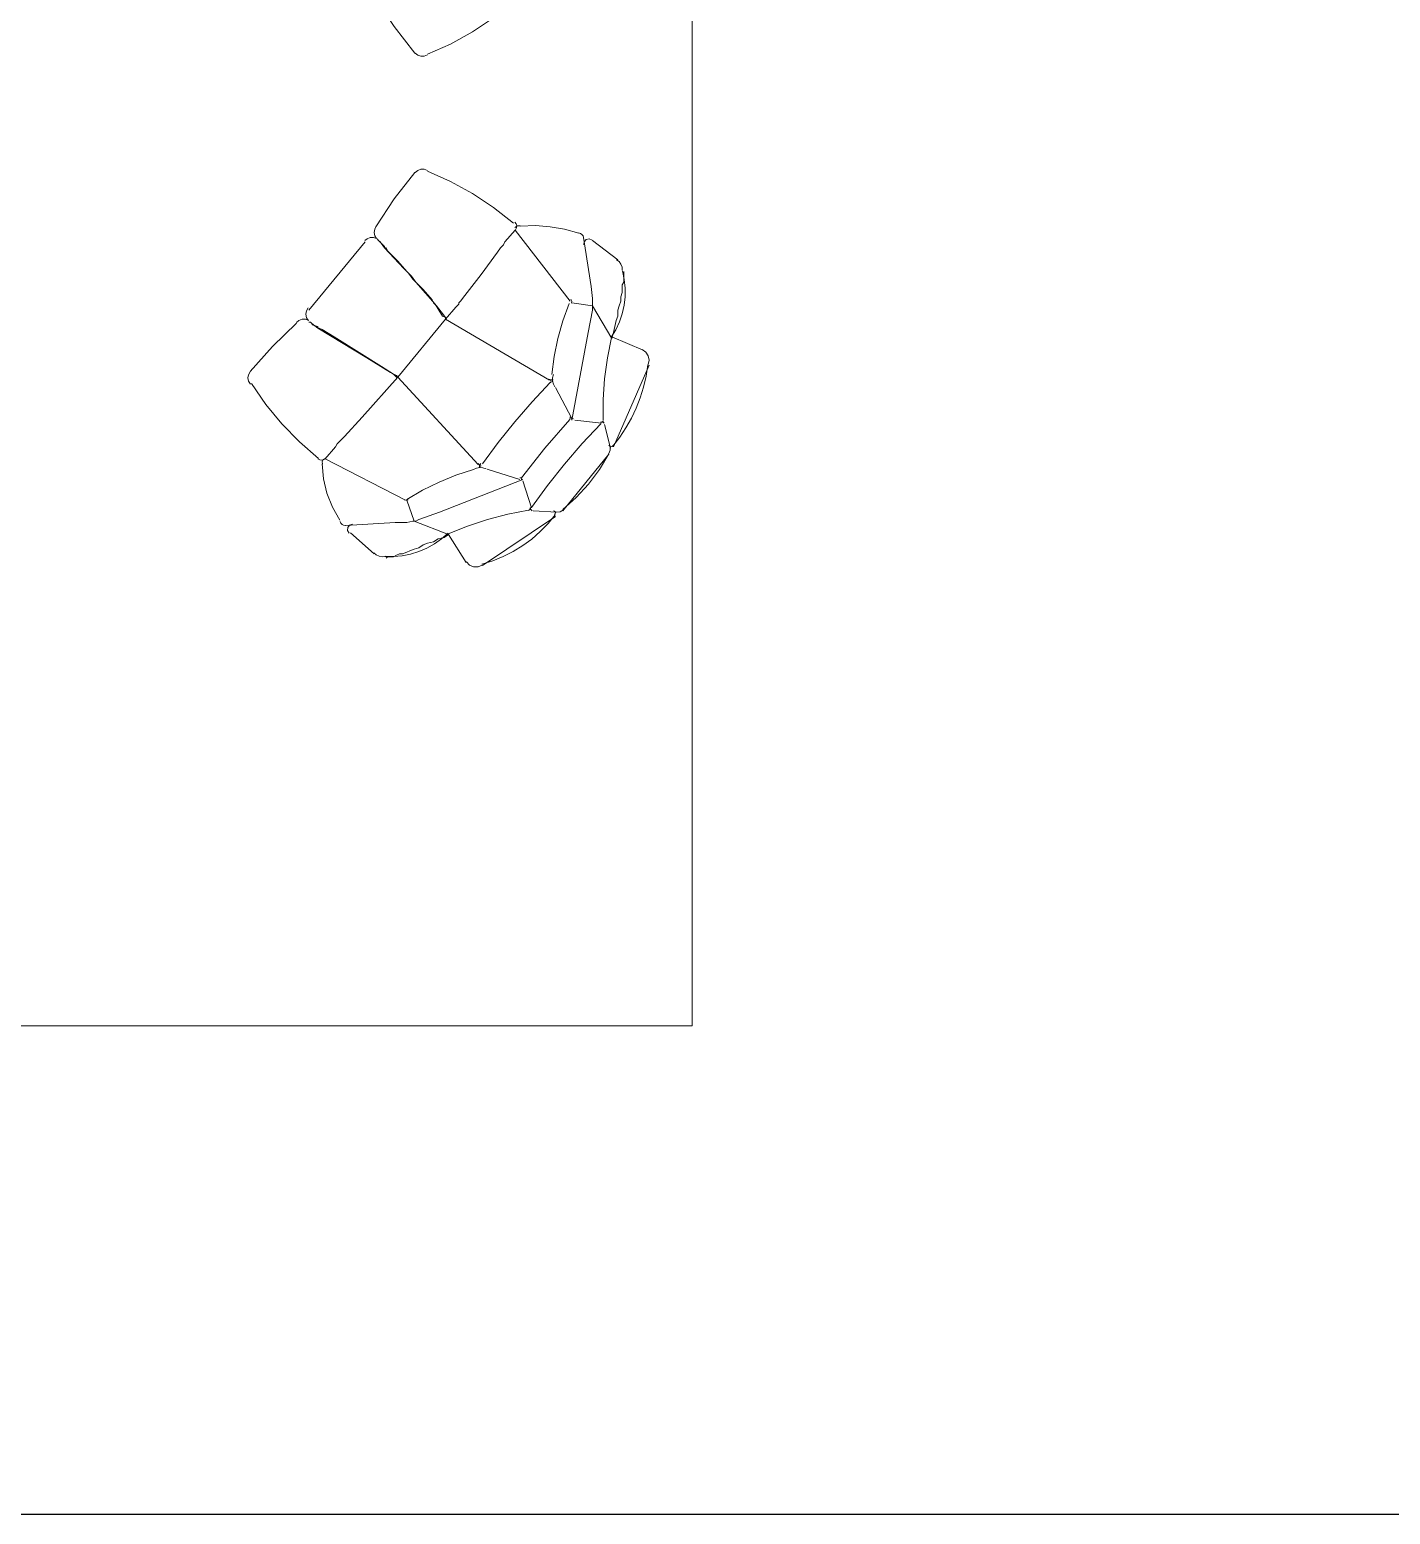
# Model space of a CAD drawing. Extents: x 185064 to 343242, y -369192 to -264966.
# Drawn here: x 266376 to 269558, y -295675 to -292202 of the extents above; entities that cross this region are included whole.
import ezdxf

# ---------------------------------------------------------------- set-up
doc = ezdxf.new("R2010")
doc.units = 0

# ---------------------------------------------------------------- blocks, each defined once
blk = doc.blocks.new('awertawer')
at = {"color": 8, "lineweight": 0}
blk.add_lwpolyline([(250105.4, -310704.4), (254393.8, -310704.4), (254393.8, -313852.9), (250105.4, -313852.9)], close=True, dxfattribs=at)
at = {"color": 3, "lineweight": 0}
for points in [[(253721.2, -311668.3), (253760.8, -311727.5), (253804.5, -311783.8)], [(253831.1, -311786.4), (253880.1, -311764.6), (253927.1, -311738.8), (253971.8, -311709.2), (254014, -311676)], [(253805.2, -311783.7), (253810.8, -311788.2), (253817.4, -311790.5), (253824.4, -311790.4), (253831.1, -311787.9)], [(253804.4, -312037.8), (253760.8, -312094), (253721.2, -312153.2)], [(253831.1, -312033.6), (253824.4, -312031.1), (253817.4, -312031), (253810.8, -312033.3), (253805.2, -312037.8)], [(254013.9, -312145.5), (253971.8, -312112.2), (253927.1, -312082.7), (253880.1, -312056.9), (253831, -312035)], [(253722.5, -312152.2), (253719.1, -312158.5), (253718, -312165.5), (253719.4, -312172.3), (253723.1, -312178.5)], [(254018.6, -312159.5), (254020.7, -312155.5), (254021.1, -312151.1), (254019.7, -312146.8), (254016.7, -312143.5)], [(254028.6, -312151.1), (254022.4, -312151.3), (254017.3, -312154.9)], [(254153, -312167), (254122.8, -312158.5), (254092, -312153.1), (254060.8, -312150.8), (254029.4, -312151.8)], [(253579.1, -312330.8), (253699.1, -312185.5)], [(253722.8, -312178.4), (253716.3, -312176.2), (253709.7, -312176.3), (253703.4, -312178.6), (253698, -312182.8)], [(254134.9, -312311.8), (254018, -312160.2)], [(254138, -312564.4), (254172.8, -312378.1), (254182.3, -312330.8), (254182.3, -312324.4), (254182.3, -312321.3), (254182.3, -312318.1), (254182.3, -312305.5), (254179.1, -312280.2), (254163.3, -312176)], [(254163.2, -312176.2), (254162, -312172.4), (254159.6, -312169.4), (254156.4, -312167.3), (254152.5, -312166.5)], [(254181.1, -312181.5), (254175.1, -312179.2), (254168.8, -312180.7), (254164.4, -312185.3), (254163.4, -312191.7)], [(254182.3, -312182.3), (254235.9, -312223.4)], [(254221.8, -312388.3), (254231.5, -312372.3), (254239.3, -312355.5), (254245.2, -312338.1), (254249.3, -312320.2), (254251.4, -312302), (254251.6, -312283.6), (254249.7, -312265.2), (254245.9, -312246.9)], [(254223.3, -312390.8), (254226.5, -312378.1), (254229.6, -312365.5), (254232.8, -312352.9), (254235.9, -312343.4), (254235.9, -312330.8), (254239.1, -312321.3), (254242.3, -312311.8), (254242.3, -312302.3), (254245.4, -312292.9), (254245.4, -312286.5), (254245.4, -312277.1), (254248.6, -312270.8), (254248.6, -312264.4), (254248.6, -312258.1), (254248.6, -312251.8), (254248.6, -312248.7)], [(254245.3, -312245.8), (254244.9, -312239), (254242.6, -312232.8), (254238.7, -312227.4), (254233.3, -312223.3)], [(254137.7, -312316), (254137.9, -312311.4), (254136.1, -312307.2)], [(253577.5, -312325.5), (253573.8, -312332.2), (253572.8, -312339.4), (253574.4, -312346.6), (253578.6, -312352.9)], [(254132.4, -312316.6), (254119.1, -312353.3), (254108.6, -312390.9), (254100.9, -312429.1), (254096, -312467.8)], [(254223.3, -312390.8), (254182.3, -312321.3), (254138, -312315)], [(253552.5, -312358.1), (253501.6, -312407.8), (253454.4, -312461)], [(253578.5, -312352.6), (253571.8, -312350), (253564.8, -312350), (253558.1, -312352.3), (253552.5, -312356.8)], [(253768.6, -312472.9), (253869.6, -312349.7)], [(254090.7, -312479.2), (253869.6, -312349.7)], [(254222.3, -312388.5), (254213.7, -312432.2), (254207.9, -312476.4), (254204.8, -312520.8), (254204.6, -312565.4)], [(254289.6, -312416), (254223.3, -312387.6)], [(254300.3, -312445.9), (254302.3, -312436.7), (254300.5, -312427.5), (254295.2, -312419.7), (254287.4, -312414.6)], [(253454.1, -312461.7), (253450.7, -312468), (253449.6, -312474.9), (253451, -312481.8), (253454.7, -312488)], [(254098.9, -312467.6), (254097.2, -312474.4), (254097.2, -312481.2), (254099, -312487.8), (254102.4, -312493.8)], [(254225.3, -312619.9), (254240, -312601), (254253.3, -312581.2), (254265, -312560.4), (254275.2, -312539), (254283.8, -312516.8), (254290.9, -312494.1), (254296.2, -312470.8), (254299.9, -312447.1)], [(254226.5, -312621.3), (254302.3, -312447.6)], [(253457.3, -312486.8), (253487.7, -312531.1), (253521.7, -312572.5), (253559, -312611), (253599.4, -312646.4)], [(253939.1, -312659.2), (253768.6, -312472.9)], [(254092.1, -312484.3), (254053.6, -312525.3), (254016.8, -312567.9), (253981.8, -312611.8), (253948.5, -312657.2)], [(254089.6, -312477.5), (254093.9, -312479.1), (254098.5, -312478.7)], [(254097.3, -312482.4), (254093.3, -312483.7), (254090.1, -312486.3)], [(254093.4, -312481.8), (254093.8, -312480.4), (254092.9, -312479.3)], [(254103.3, -312495), (254138, -312561.3)], [(254133.8, -312563.4), (254080.6, -312623.8), (254031, -312687.2)], [(254133.6, -312562.9), (254134.8, -312560.4), (254134.4, -312557.6)], [(254141.6, -312561.7), (254138.8, -312561.4), (254136.3, -312562.6)], [(254144.4, -312564.4), (254201.2, -312570.8)], [(254199, -312570.7), (254202.6, -312569.7), (254204.3, -312566.5)], [(254200.1, -312572.2), (254160.5, -312614.4), (254122.7, -312658.2), (254086.7, -312703.5), (254052.5, -312750.2)], [(254207.3, -312571.1), (254204, -312567.7), (254199.4, -312569)], [(254207.5, -312573.9), (254220.1, -312624.4)], [(254217.1, -312635.8), (254220, -312628.6), (254219.4, -312620.9)], [(254217.2, -312617.8), (254218.7, -312620.2), (254221.4, -312621.3), (254224.2, -312620.6), (254226.1, -312618.4)], [(253598.4, -312646.8), (253602.3, -312649.1), (253606.7, -312649.7), (253611, -312648.5), (253614.5, -312645.6)], [(253607.5, -312657.4), (253610.3, -312689.1), (253617.5, -312720), (253629.2, -312749.5), (253645, -312777.1)], [(253610.2, -312647.2), (253607.7, -312652.4), (253608.1, -312658.1)], [(253613.8, -312646.5), (253784.4, -312735)], [(253942.2, -312665), (253941.7, -312660.5), (253939.4, -312656.5)], [(253944.8, -312656.9), (253942.8, -312660.5), (253942.3, -312664.7)], [(253942.5, -312661.6), (253943.8, -312662.3), (253945.1, -312661.7)], [(254118.8, -312754.6), (254147.6, -312728.8), (254173.7, -312700.4), (254196.8, -312669.5), (254216.9, -312636.5)], [(254119.1, -312757.1), (254217, -312637.1)], [(254033.8, -312690.8), (253857, -312760.2), (253812.8, -312776), (253806.5, -312779.2), (253803.3, -312779.2), (253800.1, -312779.2), (253787.5, -312782.3), (253762.3, -312782.3), (253658, -312788.7)], [(253929, -312669.6), (253891.9, -312681.6), (253855.8, -312696.2), (253820.8, -312713.4), (253787.2, -312733.2)], [(253955.8, -312668.3), (253949.3, -312666.1), (253942.5, -312665.5), (253935.8, -312666.7), (253929.5, -312669.7)], [(253958, -312668.7), (254027.5, -312690.8)], [(254027.8, -312687.4), (254030.6, -312687.4), (254032.9, -312685.7)], [(254031.6, -312686.4), (254030.9, -312690.6)], [(254033.8, -312693.9), (254052.8, -312750.8)], [(253781.5, -312734), (253786, -312735), (253790.5, -312734)], [(253787.5, -312735), (253803.3, -312779.2), (253875.9, -312807.6)], [(254046, -312756.3), (254002.1, -312764.7), (253958.9, -312775.9), (253916.5, -312789.9), (253875, -312806.6)], [(254046.2, -312756.9), (254049.1, -312754.5), (254049.4, -312750.9)], [(254050.7, -312749.3), (254050, -312754.2), (254054, -312757.1)], [(254106, -312760.1), (254113.7, -312759.3), (254120.3, -312755.1)], [(253645.6, -312779.8), (253647.1, -312783.5), (253649.7, -312786.4), (253653.1, -312788.1), (253657.1, -312788.6)], [(253671.7, -312785.5), (253665.6, -312787.7), (253661.8, -312792.9), (253661.5, -312799.3), (253664.9, -312804.8)], [(253947, -312870.8), (253970, -312863.7), (253992.3, -312854.8), (254013.6, -312844), (254033.9, -312831.5), (254053.1, -312817.4), (254071.1, -312801.7), (254087.8, -312784.5), (254103.1, -312765.8)], [(254103.3, -312769.7), (253948.6, -312873.9)], [(254055.9, -312757.1), (254106.5, -312760.2)], [(254101.2, -312765.7), (254103, -312763.5), (254103.2, -312760.6), (254101.6, -312758.2), (254099, -312757.1)], [(253667.5, -312804.4), (253718, -312848.7)], [(253740.5, -312854.7), (253759.2, -312854.8), (253777.5, -312853), (253795.5, -312849.4), (253813, -312843.9), (253829.8, -312836.7), (253845.9, -312827.8), (253861, -312817.2), (253875, -312805)], [(253875.9, -312807.6), (253866.5, -312813.9), (253853.8, -312817.1), (253844.4, -312823.4), (253831.7, -312826.5), (253822.3, -312829.7), (253812.8, -312836), (253803.3, -312839.2), (253793.8, -312842.3), (253787.5, -312845.5), (253778, -312848.7), (253771.7, -312848.7), (253765.4, -312851.8), (253759.1, -312855), (253752.8, -312855), (253746.5, -312855), (253743.3, -312858.1)], [(253913.8, -312867.6), (253875.9, -312807.6)], [(253717.2, -312846.5), (253722.3, -312851), (253728.3, -312853.9), (253734.9, -312855), (253741.6, -312854.1)], [(253914.4, -312866.1), (253920.9, -312872.9), (253929.5, -312876.6), (253938.9, -312876.6), (253947.6, -312873)]]:
    blk.add_lwpolyline(points, dxfattribs=at)
for points in [[(253740.1, -312198.1), (253781.2, -312242.3), (253790.7, -312251.8), (253800.1, -312264.4), (253822.3, -312286.5), (253841.2, -312308.7), (253844.4, -312315), (253850.7, -312321.3), (253860.1, -312333.9), (253869.6, -312346.5), (253869.6, -312349.7), (253869.6, -312346.5), (253863.3, -312343.4), (253847.5, -312318.1), (253806.5, -312270.8), (253797, -312258.1), (253787.5, -312248.7), (253768.6, -312226.5), (253746.5, -312204.4), (253743.3, -312198.1), (253740.1, -312198.1), (253740.1, -312195), (253733.8, -312188.7), (253727.5, -312182.3), (253724.4, -312179.2), (253727.5, -312182.3), (253730.7, -312185.5)], [(254018, -312160.2), (253995.9, -312185.5), (253992.8, -312191.8), (253989.6, -312195), (253986.5, -312198.1), (253980.1, -312207.6), (253945.4, -312255), (253910.7, -312299.2), (253901.2, -312311.8), (253898, -312315), (253898, -312318.1), (253891.7, -312324.4), (253869.6, -312349.7), (253891.7, -312324.4), (253898, -312318.1), (253898, -312315), (253901.2, -312311.8), (253910.7, -312299.2), (253945.4, -312255), (253980.1, -312207.6), (253986.5, -312198.1), (253989.6, -312195), (253992.8, -312191.8), (253995.9, -312185.5)], [(253598, -312368.7), (253702.3, -312431.8), (253752.8, -312463.4), (253765.4, -312469.7), (253768.6, -312472.9), (253765.4, -312472.9), (253759.1, -312466.5), (253733.8, -312450.8), (253632.8, -312387.6), (253607.5, -312371.8), (253601.2, -312368.7), (253598, -312368.7), (253598, -312365.5), (253588.6, -312362.3), (253582.3, -312356), (253579.1, -312356), (253582.3, -312356), (253585.4, -312359.2)], [(253613.8, -312646.5), (253635.9, -312621.3), (253639.1, -312615), (253642.3, -312611.8), (253645.4, -312608.7), (253654.9, -312599.2), (253692.8, -312558.1), (253768.6, -312472.9), (253692.8, -312558.1), (253654.9, -312599.2), (253645.4, -312608.7), (253642.3, -312611.8), (253639.1, -312615), (253635.9, -312621.3)]]:
    blk.add_lwpolyline(points, close=True, dxfattribs=at)

msp = doc.modelspace()

# ---------------------------------------------------------------- linework, layer by layer
at = {"color": 8}
msp.add_line((185063.7, -295675.3), (343241.6, -295675.3), dxfattribs=at)

# ---------------------------------------------------------------- block references
at = {"xscale": 1.1, "yscale": 1.1, "zscale": 1.1}
msp.add_blockref('awertawer', (-11908.3, 50705.5), dxfattribs=at)

doc.saveas('drawing.dxf')
